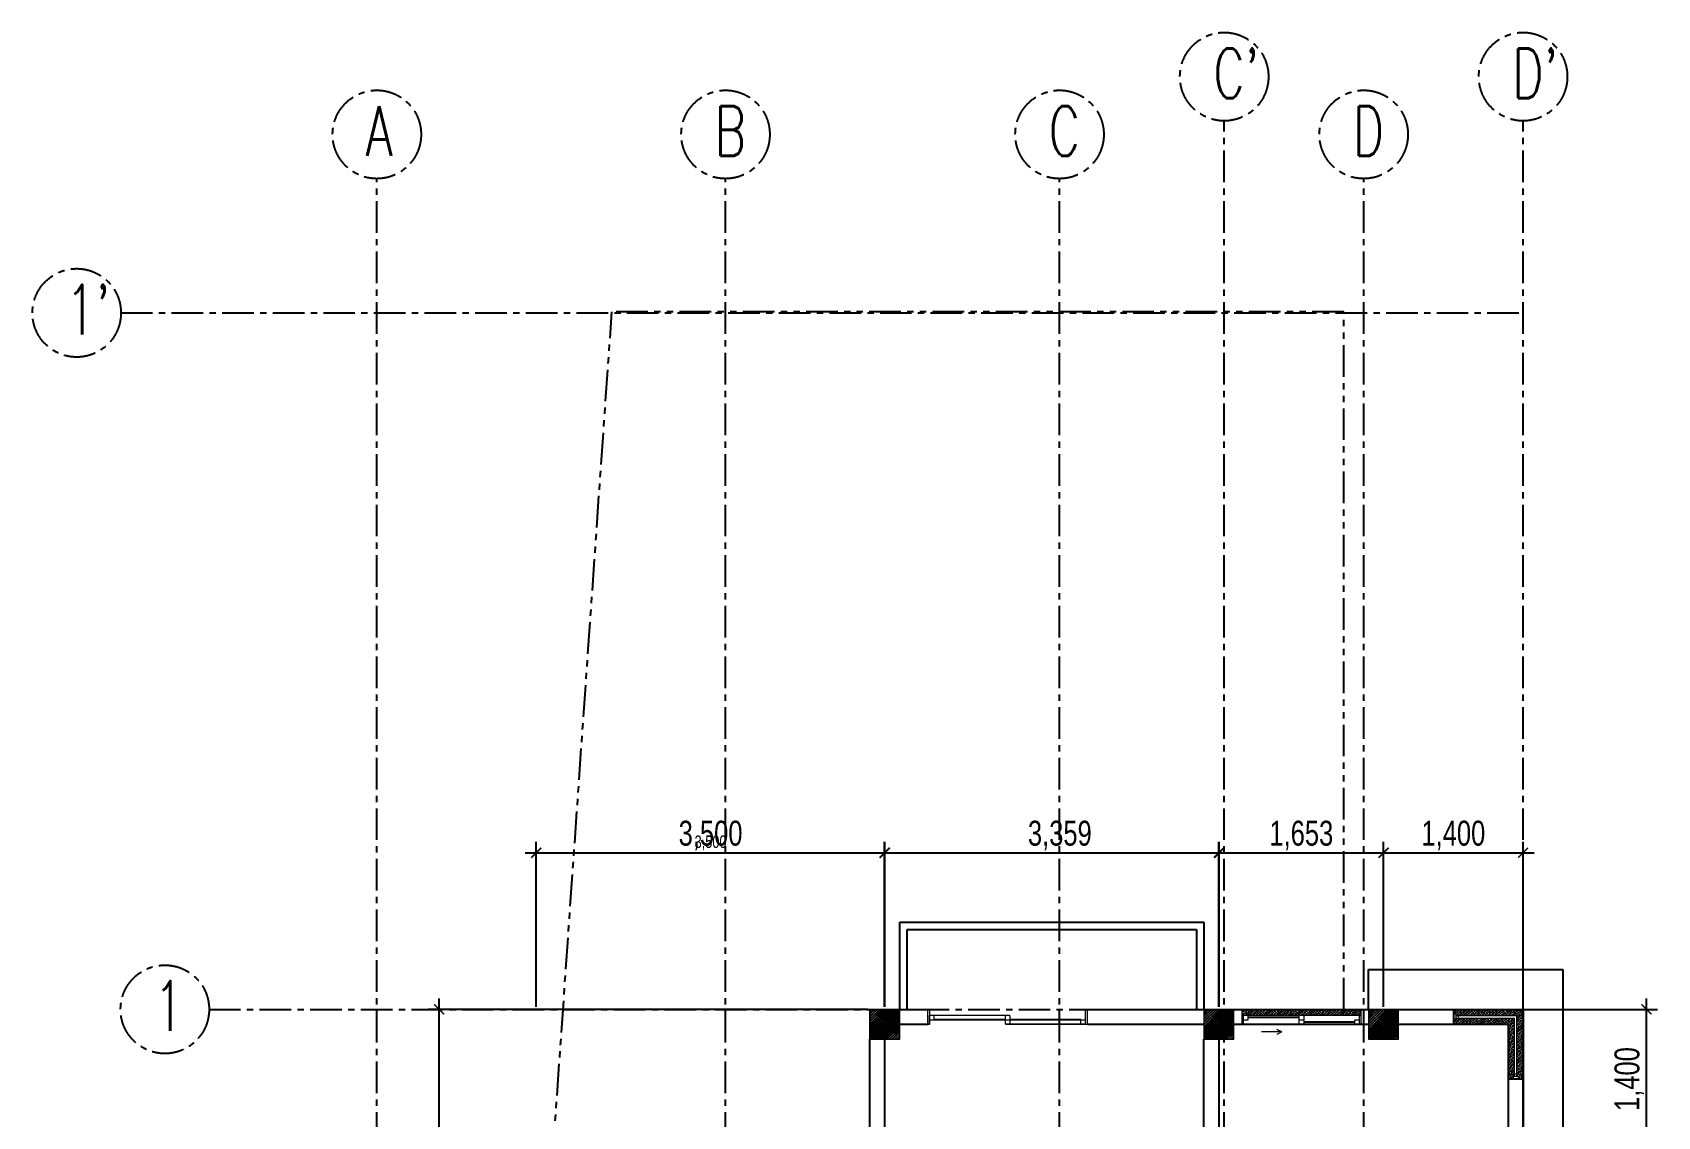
# Model space of a CAD drawing. Header units: millimetres. Extents: x -248340 to 456025, y 261499 to 1049645.
# Drawn here: x 321600 to 337912, y 451854 to 462735 of the extents above; entities that cross this region are included whole.
import ezdxf

# ---------------------------------------------------------------- set-up
doc = ezdxf.new("R2010")
doc.units = ezdxf.units.MM
doc.header["$LTSCALE"] = 8
doc.header["$MEASUREMENT"] = 0
for name, pattern in [('CENTER', [50.8, 31.75, -6.35, 6.35, -6.35]), ('CONTINOUS', [0]), ('DASHED2', [0.375, 0.25, -0.125]), ('PHANTOM', [63.5, 31.75, -6.35, 6.35, -6.35, 6.35, -6.35])]:
    doc.linetypes.add(name, pattern=pattern)
doc.layers.get('0').update_dxf_attribs({"linetype": 'CONTINUOUS'})
for name, color, linetype, lineweight in [('A-ANNO-DIMS', 211, 'CONTINUOUS', 9), ('A-GLAZ', 151, 'CONTINUOUS', 18), ('DIM', 2, 'CONTINUOUS', 25)]:
    doc.layers.add(name, color=color, linetype=linetype, lineweight=lineweight)
for name, color, linetype in [('ar_grid', 10, 'CENTER'), ('ar_wall', 7, 'CONTINOUS'), ('MARK', 7, 'CONTINUOUS')]:
    doc.layers.add(name, color=color, linetype=linetype)
doc.styles.add('EN-SCL-DIM', font='swisscl.ttf')
doc.styles.get("Standard").update_dxf_attribs({"font": 'txt.shx', "width": 0.7, "bigfont": 'extfont.shx'})

# ---------------------------------------------------------------- blocks, each defined once
blk = doc.blocks.new('_ArchTick')
at = {"color": 0, "linetype": 'ByBlock', "const_width": 0.15}
blk.add_lwpolyline([(-0.5, -0.5), (0.5, 0.5)], dxfattribs=at)
blk = doc.blocks.new('2ND')
at = {"layer": 'A-ANNO-DIMS', "ltscale": 1.25, "true_color": 0x939598}
h = blk.add_hatch(dxfattribs=at)
h.set_pattern_fill('ANSI32', color=252, scale=50)
h.set_pattern_definition([(45, (191956.908, 242528.393), (-13.2582521, 13.2582521), []), (45, (191965.747, 242528.393), (-13.2582521, 13.2582521), [])])
h.paths.add_polyline_path([(242477, -107756), (242777, -107756), (242777, -107456), (242477, -107456)])
h = blk.add_hatch(dxfattribs=at)
h.set_pattern_fill('ANSI32', color=252, scale=50)
h.set_pattern_definition([(45, (195310.108, 242528.393), (-13.2582521, 13.2582521), []), (45, (195318.947, 242528.393), (-13.2582521, 13.2582521), [])])
h.paths.add_polyline_path([(245830, -107756), (246130, -107756), (246130, -107456), (245830, -107456)])
h = blk.add_hatch(dxfattribs=at)
h.set_pattern_fill('ANSI32', color=252, scale=50)
h.set_pattern_definition([(45, (196963.308, 242528.393), (-13.2582521, 13.2582521), []), (45, (196972.147, 242528.393), (-13.2582521, 13.2582521), [])])
h.paths.add_polyline_path([(247483, -107756), (247783, -107756), (247783, -107456), (247483, -107456)])
at = {"layer": 'A-ANNO-DIMS', "color": 252, "ltscale": 1.25, "true_color": 0x939598}
for p, q in [((246130, -107456), (245830, -107456)), ((245830, -107456), (245830, -107756)), ((246130, -107756), (246130, -107456)), ((247783, -107456), (247483, -107456)), ((247483, -107456), (247483, -107756)), ((247783, -107756), (247783, -107456)), ((245830, -107756), (246130, -107756)), ((247483, -107756), (247783, -107756))]:
    blk.add_line(p, q, dxfattribs=at)
for points in [[(242477, -107756), (242777, -107756), (242777, -107456), (242477, -107456)], [(245830, -107756), (246130, -107756), (246130, -107456), (245830, -107456)], [(247483, -107756), (247783, -107756), (247783, -107456), (247483, -107456)]]:
    blk.add_lwpolyline(points, close=True, dxfattribs=at)
at = {"layer": 'A-GLAZ', "color": 252, "lineweight": 18, "true_color": 0x939598}
for p, q in [((243059, -107606), (243059, -107456)), ((243078, -107458), (243059, -107458)), ((243078, -107606), (243078, -107456)), ((244640, -107606), (244640, -107456)), ((244640, -107456), (244659, -107456)), ((244659, -107606), (244659, -107456)), ((246209, -107456), (246209, -107606)), ((247409, -107606), (247409, -107456)), ((243059, -107517), (243059, -107606)), ((243078, -107606), (243059, -107606)), ((243122, -107517), (243078, -107517)), ((243078, -107606), (243078, -107517)), ((243078, -107562), (243122, -107562)), ((243122, -107562), (243122, -107517)), ((243881, -107517), (243836, -107517)), ((243836, -107606), (243836, -107517)), ((243836, -107562), (243881, -107562)), ((243881, -107606), (243836, -107606)), ((243881, -107517), (243881, -107606)), ((244595, -107562), (244640, -107562)), ((244595, -107606), (244595, -107562)), ((244640, -107606), (244595, -107606)), ((246272, -107517), (246209, -107517)), ((246228, -107606), (246209, -107606)), ((246228, -107606), (246228, -107517)), ((246228, -107562), (246272, -107562)), ((246272, -107562), (246272, -107517)), ((246831, -107517), (246787, -107517)), ((246787, -107606), (246787, -107517)), ((246787, -107562), (246831, -107562)), ((246831, -107606), (246787, -107606)), ((246831, -107517), (246831, -107606)), ((247345, -107562), (247390, -107562)), ((247345, -107606), (247345, -107562)), ((247409, -107606), (247345, -107606)), ((247409, -107517), (247390, -107517)), ((247390, -107606), (247390, -107517))]:
    blk.add_line(p, q, dxfattribs=at)
at = {"layer": 'A-GLAZ', "color": 252, "linetype": 'Continuous', "true_color": 0x939598}
for p, q in [((246209, -107483), (246236, -107456)), ((246209, -107466), (246216, -107459)), ((246211, -107517), (246272, -107456)), ((246212, -107498), (246221, -107490)), ((246225, -107485), (246234, -107476)), ((246238, -107472), (246247, -107463)), ((246243, -107503), (246252, -107494)), ((246246, -107517), (246307, -107456)), ((246252, -107459), (246254, -107456)), ((246256, -107490), (246265, -107481)), ((246269, -107476), (246278, -107467)), ((246281, -107517), (246342, -107456)), ((246283, -107463), (246289, -107456)), ((246287, -107494), (246296, -107485)), ((246300, -107481), (246309, -107472)), ((246313, -107467), (246322, -107459)), ((246317, -107517), (246378, -107456)), ((246318, -107498), (246327, -107490)), ((246331, -107485), (246340, -107476)), ((246344, -107472), (246353, -107463)), ((246349, -107503), (246358, -107494)), ((246352, -107517), (246413, -107456)), ((246358, -107459), (246360, -107456)), ((246362, -107490), (246371, -107481)), ((246375, -107476), (246384, -107467)), ((246387, -107517), (246449, -107456)), ((246389, -107463), (246395, -107456)), ((246393, -107494), (246402, -107485)), ((246406, -107481), (246415, -107472)), ((246420, -107467), (246428, -107459)), ((246423, -107517), (246484, -107456)), ((246424, -107498), (246433, -107490)), ((246437, -107485), (246446, -107476)), ((246450, -107472), (246459, -107463)), ((246455, -107503), (246464, -107494)), ((246458, -107517), (246519, -107456)), ((246464, -107459), (246466, -107456)), ((246468, -107490), (246477, -107481)), ((246481, -107476), (246490, -107467)), ((246494, -107517), (246555, -107456)), ((246495, -107463), (246502, -107456)), ((246499, -107494), (246508, -107485)), ((246512, -107481), (246521, -107472)), ((246526, -107467), (246534, -107459)), ((246529, -107517), (246590, -107456)), ((246530, -107498), (246539, -107490)), ((246543, -107485), (246552, -107476)), ((246557, -107472), (246565, -107463)), ((246561, -107503), (246570, -107494)), ((246564, -107517), (246625, -107456)), ((246570, -107459), (246572, -107456)), ((246574, -107490), (246583, -107481)), ((246587, -107476), (246596, -107467)), ((246600, -107517), (246661, -107456)), ((246601, -107463), (246608, -107456)), ((246605, -107494), (246614, -107485)), ((246618, -107481), (246627, -107472)), ((246632, -107467), (246640, -107459)), ((246635, -107517), (246696, -107456)), ((246636, -107498), (246645, -107490)), ((246649, -107485), (246658, -107476)), ((246663, -107472), (246671, -107463)), ((246667, -107503), (246676, -107494)), ((246670, -107517), (246731, -107456)), ((246676, -107459), (246678, -107456)), ((246680, -107490), (246689, -107481)), ((246694, -107476), (246702, -107467)), ((246706, -107517), (246767, -107456)), ((246707, -107463), (246714, -107456)), ((246711, -107494), (246720, -107485)), ((246724, -107481), (246733, -107472)), ((246738, -107467), (246747, -107459)), ((246741, -107517), (246802, -107456)), ((246742, -107498), (246751, -107490)), ((246755, -107485), (246764, -107476)), ((246769, -107472), (246777, -107463)), ((246773, -107503), (246782, -107494)), ((246776, -107517), (246837, -107456)), ((246782, -107459), (246784, -107456)), ((246786, -107490), (246795, -107481)), ((246800, -107476), (246808, -107467)), ((246812, -107517), (246873, -107456)), ((246813, -107463), (246820, -107456)), ((246817, -107494), (246826, -107485)), ((246831, -107481), (246839, -107472)), ((246844, -107467), (246853, -107459)), ((246847, -107517), (246908, -107456)), ((246848, -107498), (246857, -107490)), ((246861, -107485), (246870, -107476)), ((246875, -107472), (246884, -107463)), ((246879, -107503), (246888, -107494)), ((246882, -107517), (246943, -107456)), ((246888, -107459), (246890, -107456)), ((246892, -107490), (246901, -107481)), ((246906, -107476), (246914, -107467)), ((246918, -107517), (246979, -107456)), ((246919, -107463), (246926, -107456)), ((246923, -107494), (246932, -107485)), ((246937, -107481), (246945, -107472)), ((246950, -107467), (246959, -107459)), ((246953, -107517), (247014, -107456)), ((246954, -107498), (246963, -107490)), ((246968, -107485), (246976, -107476)), ((246981, -107472), (246990, -107463)), ((246985, -107503), (246994, -107494)), ((246988, -107517), (247050, -107456)), ((246994, -107459), (246997, -107456)), ((246998, -107490), (247007, -107481)), ((247012, -107476), (247021, -107467)), ((247024, -107517), (247085, -107456)), ((247025, -107463), (247032, -107456)), ((247029, -107494), (247038, -107485)), ((247043, -107481), (247052, -107472)), ((247056, -107467), (247065, -107459)), ((247059, -107517), (247120, -107456)), ((247060, -107498), (247069, -107490)), ((247074, -107485), (247082, -107476)), ((247087, -107472), (247096, -107463)), ((247091, -107503), (247100, -107494)), ((247095, -107517), (247156, -107456)), ((247100, -107459), (247103, -107456)), ((247105, -107490), (247113, -107481)), ((247118, -107476), (247127, -107467)), ((247130, -107517), (247191, -107456)), ((247131, -107463), (247138, -107456)), ((247135, -107494), (247144, -107485)), ((247149, -107481), (247158, -107472)), ((247162, -107467), (247171, -107459)), ((247165, -107517), (247226, -107456)), ((247166, -107498), (247175, -107490)), ((247180, -107485), (247189, -107476)), ((247193, -107472), (247202, -107463)), ((247197, -107503), (247206, -107494)), ((247201, -107517), (247262, -107456)), ((247206, -107459), (247209, -107456)), ((247211, -107490), (247219, -107481)), ((247224, -107476), (247233, -107467)), ((247236, -107517), (247297, -107456)), ((247237, -107463), (247244, -107456)), ((247242, -107494), (247250, -107485)), ((247255, -107481), (247264, -107472)), ((247268, -107467), (247277, -107459)), ((247271, -107517), (247332, -107456)), ((247272, -107498), (247281, -107490)), ((247286, -107485), (247295, -107476)), ((247299, -107472), (247308, -107463)), ((247303, -107503), (247312, -107494)), ((247307, -107517), (247368, -107456)), ((247312, -107459), (247315, -107456)), ((247317, -107490), (247326, -107481)), ((247330, -107476), (247339, -107467)), ((247342, -107517), (247403, -107456)), ((247343, -107463), (247350, -107456)), ((247348, -107494), (247356, -107485)), ((247361, -107481), (247370, -107472)), ((247374, -107467), (247383, -107459)), ((247377, -107517), (247409, -107486)), ((247379, -107498), (247387, -107490)), ((247392, -107485), (247401, -107476)), ((247405, -107472), (247409, -107468)), ((248333, -107478), (248355, -107456)), ((248333, -107496), (248335, -107494)), ((248335, -107459), (248338, -107456)), ((248340, -107489), (248348, -107481)), ((248341, -107506), (248391, -107456)), ((248353, -107476), (248362, -107467)), ((248364, -107518), (248426, -107456)), ((248366, -107463), (248373, -107456)), ((248371, -107494), (248379, -107485)), ((248384, -107481), (248393, -107472)), ((248397, -107467), (248406, -107459)), ((248399, -107519), (248461, -107456)), ((248401, -107498), (248410, -107489)), ((248415, -107485), (248424, -107476)), ((248428, -107472), (248437, -107463)), ((248432, -107503), (248441, -107494)), ((248434, -107519), (248497, -107456)), ((248441, -107459), (248444, -107456)), ((248446, -107489), (248454, -107481)), ((248459, -107476), (248468, -107467)), ((248470, -107519), (248532, -107456)), ((248472, -107463), (248479, -107456)), ((248477, -107494), (248485, -107485)), ((248490, -107481), (248499, -107472)), ((248503, -107467), (248512, -107459)), ((248505, -107519), (248567, -107456)), ((248508, -107498), (248516, -107489)), ((248521, -107485), (248530, -107476)), ((248534, -107472), (248543, -107463)), ((248538, -107503), (248547, -107494)), ((248540, -107519), (248603, -107456)), ((248547, -107459), (248550, -107456)), ((248552, -107489), (248561, -107481)), ((248565, -107476), (248574, -107467)), ((248576, -107519), (248638, -107456)), ((248578, -107463), (248585, -107456)), ((248583, -107494), (248591, -107485)), ((248596, -107481), (248605, -107472)), ((248609, -107467), (248618, -107459)), ((248611, -107519), (248674, -107456)), ((248614, -107498), (248622, -107489)), ((248627, -107485), (248636, -107476)), ((248640, -107472), (248649, -107463)), ((248645, -107503), (248653, -107494)), ((248646, -107519), (248709, -107456)), ((248653, -107459), (248656, -107456)), ((248658, -107489), (248667, -107481)), ((248671, -107476), (248680, -107467)), ((248682, -107519), (248744, -107456)), ((248684, -107463), (248691, -107456)), ((248689, -107494), (248698, -107485)), ((248702, -107481), (248711, -107472)), ((248715, -107467), (248724, -107459)), ((248717, -107519), (248780, -107456)), ((248720, -107498), (248728, -107489)), ((248733, -107485), (248742, -107476)), ((248746, -107472), (248755, -107463)), ((248751, -107503), (248759, -107494)), ((248752, -107519), (248815, -107456)), ((248759, -107459), (248762, -107456)), ((248764, -107489), (248773, -107481)), ((248777, -107476), (248786, -107467)), ((248788, -107519), (248850, -107456)), ((248790, -107463), (248797, -107456)), ((248795, -107494), (248804, -107485)), ((248808, -107481), (248817, -107472)), ((248821, -107467), (248830, -107459)), ((248823, -107519), (248886, -107456)), ((248826, -107498), (248835, -107489)), ((248839, -107485), (248848, -107476)), ((248852, -107472), (248861, -107463)), ((248857, -107503), (248865, -107494)), ((248858, -107519), (248921, -107456)), ((248865, -107459), (248868, -107456)), ((248870, -107489), (248879, -107481)), ((248883, -107476), (248892, -107467)), ((248894, -107519), (248956, -107456)), ((248896, -107463), (248903, -107456)), ((248901, -107494), (248910, -107485)), ((248914, -107481), (248923, -107472)), ((248927, -107467), (248936, -107459)), ((248929, -107519), (248992, -107456)), ((248932, -107498), (248941, -107489)), ((248945, -107485), (248954, -107476)), ((248958, -107472), (248967, -107463)), ((248963, -107503), (248972, -107494)), ((248965, -107519), (249027, -107456)), ((248971, -107548), (249033, -107485)), ((248972, -107459), (248974, -107456)), ((248976, -107489), (248985, -107481)), ((248989, -107476), (248998, -107467)), ((249002, -107463), (249009, -107456)), ((249007, -107494), (249016, -107485)), ((249020, -107481), (249029, -107472)), ((249033, -107467), (249033, -107467)), ((246229, -107516), (246238, -107507)), ((246264, -107517), (246269, -107512)), ((246274, -107507), (246283, -107498)), ((246299, -107517), (246300, -107516)), ((246305, -107512), (246313, -107503)), ((246336, -107516), (246344, -107507)), ((246370, -107517), (246375, -107512)), ((246380, -107507), (246389, -107498)), ((246405, -107517), (246406, -107516)), ((246411, -107512), (246420, -107503)), ((246442, -107516), (246450, -107507)), ((246476, -107517), (246481, -107512)), ((246486, -107507), (246495, -107498)), ((246511, -107517), (246512, -107516)), ((246517, -107512), (246526, -107503)), ((246548, -107516), (246557, -107507)), ((246582, -107517), (246587, -107512)), ((246592, -107507), (246601, -107498)), ((246617, -107517), (246618, -107516)), ((246623, -107512), (246632, -107503)), ((246654, -107516), (246663, -107507)), ((246688, -107517), (246694, -107512)), ((246698, -107507), (246707, -107498)), ((246723, -107517), (246724, -107516)), ((246729, -107512), (246738, -107503)), ((246760, -107516), (246769, -107507)), ((246794, -107517), (246800, -107512)), ((246804, -107507), (246813, -107498)), ((246829, -107517), (246831, -107516)), ((246835, -107512), (246844, -107503)), ((246866, -107516), (246875, -107507)), ((246900, -107517), (246906, -107512)), ((246910, -107507), (246919, -107498)), ((246935, -107517), (246937, -107516)), ((246941, -107512), (246950, -107503)), ((246972, -107516), (246981, -107507)), ((247006, -107517), (247012, -107512)), ((247016, -107507), (247025, -107498)), ((247042, -107517), (247043, -107516)), ((247047, -107512), (247056, -107503)), ((247078, -107516), (247087, -107507)), ((247112, -107517), (247118, -107512)), ((247122, -107507), (247131, -107498)), ((247148, -107517), (247149, -107516)), ((247153, -107512), (247162, -107503)), ((247184, -107516), (247193, -107507)), ((247218, -107517), (247224, -107512)), ((247228, -107507), (247237, -107498)), ((247254, -107517), (247255, -107516)), ((247259, -107512), (247268, -107503)), ((247290, -107516), (247299, -107507)), ((247324, -107517), (247330, -107512)), ((247334, -107507), (247343, -107498)), ((247360, -107517), (247361, -107516)), ((247365, -107512), (247374, -107503)), ((247396, -107516), (247405, -107507)), ((248333, -107584), (248374, -107544)), ((248333, -107602), (248335, -107600)), ((248335, -107565), (248344, -107556)), ((248340, -107596), (248348, -107587)), ((248347, -107606), (248409, -107544)), ((248353, -107582), (248362, -107573)), ((248358, -107506), (248366, -107498)), ((248364, -107606), (248366, -107604)), ((248366, -107569), (248375, -107560)), ((248371, -107600), (248379, -107591)), ((248379, -107556), (248388, -107547)), ((248381, -107519), (248384, -107516)), ((248382, -107606), (248445, -107544)), ((248384, -107587), (248393, -107578)), ((248388, -107512), (248397, -107503)), ((248397, -107573), (248406, -107565)), ((248401, -107604), (248410, -107596)), ((248410, -107560), (248419, -107551)), ((248415, -107591), (248424, -107582)), ((248417, -107606), (248480, -107544)), ((248419, -107516), (248428, -107507)), ((248424, -107547), (248427, -107544)), ((248428, -107578), (248437, -107569)), ((248435, -107606), (248441, -107600)), ((248441, -107565), (248450, -107556)), ((248446, -107596), (248454, -107587)), ((248452, -107519), (248459, -107512)), ((248453, -107606), (248515, -107544)), ((248454, -107551), (248462, -107544)), ((248459, -107582), (248468, -107573)), ((248463, -107507), (248472, -107498)), ((248470, -107606), (248472, -107604)), ((248472, -107569), (248481, -107560)), ((248477, -107600), (248485, -107591)), ((248485, -107556), (248494, -107547)), ((248487, -107519), (248490, -107516)), ((248488, -107606), (248551, -107544)), ((248490, -107587), (248499, -107578)), ((248494, -107512), (248503, -107503)), ((248503, -107573), (248512, -107565)), ((248508, -107604), (248516, -107596)), ((248516, -107560), (248525, -107551)), ((248521, -107591), (248530, -107582)), ((248524, -107606), (248586, -107544)), ((248525, -107516), (248534, -107507)), ((248530, -107547), (248533, -107544)), ((248534, -107578), (248543, -107569)), ((248541, -107606), (248547, -107600)), ((248547, -107565), (248556, -107556)), ((248552, -107596), (248561, -107587)), ((248558, -107519), (248565, -107512)), ((248559, -107606), (248621, -107544)), ((248561, -107551), (248568, -107544)), ((248565, -107582), (248574, -107573)), ((248569, -107507), (248578, -107498)), ((248577, -107606), (248578, -107604)), ((248578, -107569), (248587, -107560)), ((248583, -107600), (248591, -107591)), ((248591, -107556), (248600, -107547)), ((248593, -107519), (248596, -107516)), ((248594, -107606), (248657, -107544)), ((248596, -107587), (248605, -107578)), ((248600, -107512), (248609, -107503)), ((248609, -107573), (248618, -107565)), ((248614, -107604), (248622, -107596)), ((248622, -107560), (248631, -107551)), ((248627, -107591), (248636, -107582)), ((248630, -107606), (248692, -107544)), ((248631, -107516), (248640, -107507)), ((248636, -107547), (248639, -107544)), ((248640, -107578), (248649, -107569)), ((248647, -107606), (248653, -107600)), ((248653, -107565), (248662, -107556)), ((248658, -107596), (248667, -107587)), ((248664, -107519), (248671, -107512)), ((248665, -107606), (248727, -107544)), ((248667, -107551), (248674, -107544)), ((248671, -107582), (248680, -107573)), ((248675, -107507), (248684, -107498)), ((248683, -107606), (248684, -107604)), ((248684, -107569), (248693, -107560)), ((248689, -107600), (248698, -107591)), ((248698, -107556), (248706, -107547)), ((248699, -107519), (248702, -107516)), ((248700, -107606), (248763, -107544)), ((248702, -107587), (248711, -107578)), ((248706, -107512), (248715, -107503)), ((248715, -107573), (248724, -107565)), ((248720, -107604), (248728, -107596)), ((248728, -107560), (248737, -107551)), ((248733, -107591), (248742, -107582)), ((248736, -107606), (248798, -107544)), ((248737, -107516), (248746, -107507)), ((248742, -107547), (248745, -107544)), ((248746, -107578), (248755, -107569)), ((248753, -107606), (248759, -107600)), ((248759, -107565), (248768, -107556)), ((248764, -107596), (248773, -107587)), ((248770, -107519), (248777, -107512)), ((248771, -107606), (248833, -107544)), ((248773, -107551), (248780, -107544)), ((248777, -107582), (248786, -107573)), ((248782, -107507), (248790, -107498)), ((248789, -107606), (248790, -107604)), ((248790, -107569), (248799, -107560)), ((248795, -107600), (248804, -107591)), ((248804, -107556), (248812, -107547)), ((248805, -107519), (248808, -107516)), ((248806, -107606), (248869, -107544)), ((248808, -107587), (248817, -107578)), ((248812, -107512), (248821, -107503)), ((248821, -107573), (248830, -107565)), ((248826, -107604), (248835, -107596)), ((248835, -107560), (248843, -107551)), ((248839, -107591), (248848, -107582)), ((248842, -107606), (248904, -107544)), ((248843, -107516), (248852, -107507)), ((248848, -107547), (248851, -107544)), ((248852, -107578), (248861, -107569)), ((248859, -107606), (248865, -107600)), ((248865, -107565), (248874, -107556)), ((248870, -107596), (248879, -107587)), ((248876, -107519), (248883, -107512)), ((248877, -107606), (248940, -107544)), ((248879, -107551), (248887, -107544)), ((248883, -107635), (248946, -107573)), ((248883, -107582), (248892, -107573)), ((248883, -107670), (248946, -107608)), ((248883, -107706), (248946, -107643)), ((248883, -107653), (248888, -107649)), ((248888, -107507), (248896, -107498)), ((248888, -107613), (248896, -107604)), ((248892, -107644), (248901, -107635)), ((248896, -107569), (248905, -107560)), ((248901, -107600), (248910, -107591)), ((248905, -107631), (248914, -107622)), ((248910, -107556), (248919, -107547)), ((248910, -107662), (248919, -107653)), ((248912, -107519), (248914, -107516)), ((248914, -107587), (248923, -107578)), ((248919, -107512), (248927, -107503)), ((248919, -107618), (248927, -107609)), ((248923, -107649), (248932, -107640)), ((248927, -107573), (248936, -107565)), ((248932, -107604), (248941, -107596)), ((248936, -107635), (248945, -107626)), ((248941, -107560), (248946, -107555)), ((248945, -107591), (248946, -107590)), ((248949, -107516), (248958, -107507)), ((248971, -107583), (249033, -107520)), ((248971, -107530), (248976, -107525)), ((248971, -107618), (249033, -107556)), ((248971, -107654), (249033, -107591)), ((248971, -107601), (248972, -107600)), ((248971, -107689), (249033, -107626)), ((248971, -107636), (248976, -107631)), ((248972, -107565), (248980, -107556)), ((248976, -107596), (248985, -107587)), ((248980, -107520), (248989, -107512)), ((248980, -107626), (248989, -107618)), ((248985, -107551), (248994, -107542)), ((248985, -107657), (248994, -107649)), ((248989, -107582), (248998, -107573)), ((248994, -107507), (249002, -107498)), ((248994, -107613), (249002, -107604)), ((248998, -107538), (249007, -107529)), ((248998, -107644), (249007, -107635)), ((249002, -107569), (249011, -107560)), ((249007, -107600), (249016, -107591)), ((249011, -107525), (249020, -107516)), ((249011, -107631), (249020, -107622)), ((249016, -107556), (249025, -107547)), ((249016, -107662), (249025, -107653)), ((249020, -107587), (249029, -107578)), ((249025, -107512), (249033, -107503)), ((249025, -107618), (249033, -107609)), ((249029, -107542), (249033, -107538)), ((249029, -107649), (249033, -107644)), ((249033, -107573), (249033, -107573)), ((248883, -107741), (248946, -107679)), ((248883, -107688), (248892, -107679)), ((248883, -107776), (248946, -107714)), ((248883, -107812), (248946, -107749)), ((248883, -107759), (248888, -107755)), ((248883, -107847), (248946, -107785)), ((248883, -107794), (248892, -107786)), ((248883, -107883), (248946, -107820)), ((248888, -107719), (248896, -107710)), ((248888, -107825), (248896, -107817)), ((248892, -107750), (248901, -107741)), ((248896, -107675), (248905, -107666)), ((248896, -107781), (248905, -107772)), ((248901, -107706), (248910, -107697)), ((248901, -107812), (248910, -107803)), ((248905, -107737), (248914, -107728)), ((248910, -107768), (248919, -107759)), ((248914, -107693), (248923, -107684)), ((248914, -107799), (248923, -107790)), ((248919, -107724), (248927, -107715)), ((248919, -107830), (248927, -107821)), ((248923, -107755), (248932, -107746)), ((248927, -107679), (248936, -107671)), ((248927, -107786), (248936, -107777)), ((248932, -107710), (248941, -107702)), ((248932, -107817), (248941, -107808)), ((248936, -107741), (248945, -107733)), ((248941, -107666), (248946, -107661)), ((248941, -107772), (248946, -107767)), ((248945, -107697), (248946, -107696)), ((248945, -107803), (248946, -107802)), ((248971, -107724), (249033, -107662)), ((248971, -107760), (249033, -107697)), ((248971, -107707), (248972, -107706)), ((248971, -107795), (249033, -107733)), ((248971, -107742), (248976, -107737)), ((248971, -107830), (249033, -107768)), ((248971, -107866), (249033, -107803)), ((248971, -107813), (248972, -107812)), ((248972, -107671), (248980, -107662)), ((248972, -107777), (248980, -107768)), ((248976, -107702), (248985, -107693)), ((248976, -107808), (248985, -107799)), ((248980, -107733), (248989, -107724)), ((248985, -107763), (248994, -107755)), ((248989, -107688), (248998, -107679)), ((248989, -107794), (248998, -107786)), ((248994, -107719), (249002, -107710)), ((248994, -107825), (249002, -107817)), ((248998, -107750), (249007, -107741)), ((249002, -107675), (249011, -107666)), ((249002, -107781), (249011, -107772)), ((249007, -107706), (249016, -107697)), ((249007, -107812), (249016, -107803)), ((249011, -107737), (249020, -107728)), ((249016, -107768), (249025, -107759)), ((249020, -107693), (249029, -107684)), ((249020, -107799), (249029, -107790)), ((249025, -107724), (249033, -107715)), ((249025, -107830), (249033, -107821)), ((249029, -107755), (249033, -107750)), ((249033, -107679), (249033, -107679)), ((249033, -107786), (249033, -107786)), ((248883, -107918), (248946, -107855)), ((248883, -107865), (248888, -107861)), ((248883, -107953), (248946, -107891)), ((248883, -107900), (248892, -107892)), ((248883, -107989), (248946, -107926)), ((248883, -108024), (248946, -107961)), ((248883, -107971), (248888, -107967)), ((248888, -107931), (248896, -107923)), ((248892, -107856), (248901, -107847)), ((248892, -107962), (248901, -107954)), ((248896, -107887), (248905, -107878)), ((248896, -107993), (248905, -107984)), ((248901, -107918), (248910, -107909)), ((248905, -107843), (248914, -107834)), ((248905, -107949), (248914, -107940)), ((248910, -107874), (248919, -107865)), ((248910, -107980), (248919, -107971)), ((248914, -107905), (248923, -107896)), ((248919, -107936), (248927, -107927)), ((248923, -107861), (248932, -107852)), ((248923, -107967), (248932, -107958)), ((248927, -107892), (248936, -107883)), ((248932, -107923), (248941, -107914)), ((248936, -107847), (248945, -107839)), ((248936, -107954), (248945, -107945)), ((248941, -107878), (248946, -107873)), ((248941, -107984), (248946, -107979)), ((248945, -107909), (248946, -107908)), ((248971, -107901), (249033, -107839)), ((248971, -107848), (248976, -107843)), ((248971, -107936), (249033, -107874)), ((248971, -107972), (249033, -107909)), ((248971, -107919), (248972, -107918)), ((248971, -108007), (249033, -107945)), ((248971, -107954), (248976, -107949)), ((248971, -108042), (249033, -107980)), ((248972, -107883), (248980, -107874)), ((248972, -107989), (248980, -107980)), ((248976, -107914), (248985, -107905)), ((248980, -107839), (248989, -107830)), ((248980, -107945), (248989, -107936)), ((248985, -107870), (248994, -107861)), ((248985, -107976), (248994, -107967)), ((248989, -107900), (248998, -107892)), ((248994, -107931), (249002, -107923)), ((248998, -107856), (249007, -107847)), ((248998, -107962), (249007, -107954)), ((249002, -107887), (249011, -107878)), ((249002, -107993), (249011, -107984)), ((249007, -107918), (249016, -107909)), ((249011, -107843), (249020, -107834)), ((249011, -107949), (249020, -107940)), ((249016, -107874), (249025, -107865)), ((249016, -107980), (249025, -107971)), ((249020, -107905), (249029, -107896)), ((249025, -107936), (249033, -107927)), ((249029, -107861), (249033, -107856)), ((249029, -107967), (249033, -107962)), ((249033, -107892), (249033, -107892)), ((248883, -108059), (248946, -107997)), ((248883, -108006), (248892, -107998)), ((248883, -108095), (248946, -108032)), ((248883, -108130), (248946, -108067)), ((248883, -108077), (248888, -108073)), ((248883, -108112), (248892, -108104)), ((248888, -108037), (248896, -108029)), ((248888, -108144), (248896, -108135)), ((248892, -108068), (248901, -108060)), ((248893, -108156), (248946, -108103)), ((248896, -108099), (248905, -108091)), ((248901, -108024), (248910, -108015)), ((248901, -108130), (248910, -108121)), ((248905, -108055), (248914, -108046)), ((248910, -108086), (248919, -108077)), ((248914, -108011), (248923, -108002)), ((248914, -108117), (248923, -108108)), ((248919, -108042), (248927, -108033)), ((248919, -108148), (248927, -108139)), ((248923, -108073), (248932, -108064)), ((248927, -107998), (248936, -107989)), ((248927, -108104), (248936, -108095)), ((248932, -108029), (248941, -108020)), ((248932, -108135), (248933, -108133)), ((248935, -108131), (248941, -108126)), ((248936, -108060), (248945, -108051)), ((248941, -108091), (248946, -108085)), ((248945, -108015), (248946, -108014)), ((248945, -108121), (248946, -108121)), ((248971, -108078), (249033, -108015)), ((248971, -108025), (248972, -108024)), ((248971, -108113), (249033, -108051)), ((248971, -108060), (248976, -108055)), ((248972, -108095), (248980, -108086)), ((248976, -108020), (248985, -108011)), ((248976, -108126), (248985, -108117)), ((248980, -108051), (248989, -108042)), ((248983, -108136), (249033, -108086)), ((248983, -108154), (248989, -108148)), ((248985, -108082), (248994, -108073)), ((248989, -108007), (248998, -107998)), ((248989, -108113), (248998, -108104)), ((248994, -108037), (249002, -108029)), ((248994, -108144), (249002, -108135)), ((248998, -108068), (249007, -108060)), ((248999, -108156), (249033, -108121)), ((249002, -108099), (249011, -108091)), ((249007, -108024), (249016, -108015)), ((249007, -108130), (249016, -108121)), ((249011, -108055), (249020, -108046)), ((249016, -108086), (249025, -108077)), ((249020, -108011), (249029, -108002)), ((249020, -108117), (249029, -108108)), ((249025, -108042), (249033, -108033)), ((249025, -108148), (249033, -108139)), ((249029, -108073), (249033, -108068)), ((249033, -107998), (249033, -107998)), ((249033, -108104), (249033, -108104)), ((248910, -108156), (248914, -108152)), ((248928, -108156), (248933, -108151)), ((249016, -108156), (249020, -108152))]:
    blk.add_line(p, q, dxfattribs=at)
at = {"layer": 'A-GLAZ', "color": 252, "true_color": 0x939598}
for p, q in [((247409, -107456), (246209, -107456)), ((248333, -107481), (248333, -107581)), ((243059, -107606), (243078, -107606)), ((243836, -107517), (243122, -107517)), ((243836, -107606), (244659, -107606)), ((244595, -107606), (243881, -107606)), ((244640, -107517), (244640, -107517)), ((246209, -107606), (247409, -107606)), ((246787, -107606), (246228, -107606)), ((246787, -107517), (246272, -107517)), ((246611, -107682), (246560, -107657)), ((247390, -107517), (246831, -107517)), ((247345, -107606), (246831, -107606)), ((248358, -107506), (248333, -107506)), ((248358, -107556), (248333, -107556)), ((248358, -107506), (248358, -107556)), ((248358, -107513), (248361, -107513)), ((248358, -107519), (248971, -107519)), ((248358, -107544), (248946, -107544)), ((248358, -107549), (248361, -107549)), ((248361, -107513), (248361, -107516)), ((248361, -107516), (248364, -107516)), ((248361, -107549), (248361, -107546)), ((248361, -107546), (248364, -107546)), ((248364, -107516), (248364, -107519)), ((248364, -107546), (248364, -107544)), ((248946, -108131), (248946, -107544)), ((248971, -108131), (248971, -107519)), ((246611, -107682), (246407, -107682)), ((246611, -107682), (246560, -107708)), ((248983, -108131), (248933, -108131)), ((248933, -108131), (248933, -108156)), ((248940, -108131), (248940, -108129)), ((248940, -108129), (248943, -108129)), ((248943, -108129), (248943, -108126)), ((248943, -108126), (248946, -108126)), ((248973, -108126), (248971, -108126)), ((248973, -108129), (248973, -108126)), ((248976, -108129), (248973, -108129)), ((248976, -108131), (248976, -108129)), ((248983, -108131), (248983, -108156)), ((249008, -108156), (248908, -108156))]:
    blk.add_line(p, q, dxfattribs=at)
at = {"layer": 'A-GLAZ', "color": 252, "lineweight": 25, "true_color": 0x939598}
for p, q in [((243836, -107562), (243122, -107562)), ((244595, -107562), (243881, -107562)), ((246787, -107539), (246272, -107539)), ((247345, -107584), (246831, -107584))]:
    blk.add_line(p, q, dxfattribs=at)
at = {"layer": 'A-GLAZ', "color": 252, "linetype": 'DASHED2', "true_color": 0x939598}
for p, q in [((248383, -107519), (248383, -107544)), ((248971, -108106), (248946, -108106))]:
    blk.add_line(p, q, dxfattribs=at)
at = {"layer": 'ar_grid', "ltscale": 1.25}
for p, q in [((246033, -118456), (246033, -98538)), ((249033, -118456), (249033, -98538)), ((237527, -118456), (237527, -99118)), ((241027, -118456), (241027, -99118)), ((244380, -118456), (244380, -99118)), ((247433, -118456), (247433, -99118)), ((234958, -100465), (249033, -100465)), ((235842, -107456), (249033, -107456))]:
    blk.add_line(p, q, dxfattribs=at)
for centre in [(246033, -98094), (249033, -98094), (237527, -98674), (241027, -98674), (244380, -98674), (247433, -98674), (234514, -100465), (235399, -107456)]:
    blk.add_circle(centre, 444, dxfattribs=at)
at = {"layer": 'ar_wall', "color": 252, "linetype": 'PHANTOM', "ltscale": 1.25, "true_color": 0x939598}
for p, q in [((238627, -118456), (239886, -100456)), ((247233, -100456), (239886, -100456)), ((247233, -107456), (247233, -100456))]:
    blk.add_line(p, q, dxfattribs=at)
at = {"layer": 'ar_wall', "color": 252, "ltscale": 1.25, "true_color": 0x939598}
for p, q in [((242777, -107456), (242777, -106581)), ((242777, -106581), (245830, -106581)), ((242852, -107456), (242852, -106656)), ((242852, -106656), (245755, -106656)), ((245755, -106656), (245755, -107456)), ((245830, -106581), (245830, -107456)), ((247483, -107456), (247483, -107056)), ((247483, -107056), (247633, -107056)), ((242477, -107456), (243078, -107456)), ((242477, -107456), (242477, -107756)), ((244659, -107456), (245830, -107456)), ((245755, -107456), (249033, -107456)), ((248333, -107456), (248333, -107606)), ((249033, -107456), (249033, -113206)), ((249033, -107456), (249033, -107606)), ((242777, -107606), (243059, -107606)), ((244659, -107606), (245830, -107606)), ((246130, -107606), (247483, -107606)), ((247783, -107606), (248883, -107606)), ((248883, -107606), (248883, -112556)), ((242477, -111306), (242477, -107756)), ((242627, -111306), (242627, -107756)), ((245830, -111306), (245830, -107756)), ((245980, -107756), (245980, -111306)), ((249033, -108156), (248883, -108156))]:
    blk.add_line(p, q, dxfattribs=at)
at = {"layer": 'DIM', "color": 252, "ltscale": 1.25, "true_color": 0x939598}
for p, q in [((239127, -107431), (239127, -105774)), ((239127, -107431), (239127, -105774)), ((242624, -107431), (242624, -105774)), ((242627, -107431), (242627, -105774)), ((242627, -107431), (242627, -105774)), ((245980, -107431), (245980, -105774)), ((245983, -107431), (245983, -105774)), ((247633, -107431), (247633, -105774)), ((247633, -107431), (247633, -105774)), ((249033, -108681), (249033, -105774)), ((239017, -105884), (242737, -105884)), ((239017, -105884), (242737, -105884)), ((242514, -105884), (246093, -105884)), ((245870, -105884), (247743, -105884)), ((247523, -105884), (249143, -105884)), ((242452, -107456), (238042, -107456)), ((238152, -111566), (238152, -107346)), ((247808, -107456), (250382, -107456)), ((250272, -108966), (250272, -107346))]:
    blk.add_line(p, q, dxfattribs=at)
at = {"layer": 'MARK', "color": 252, "ltscale": 1.25, "true_color": 0x939598}
for p, q in [((247633, -107056), (249433, -107056)), ((249433, -107056), (249433, -108856))]:
    blk.add_line(p, q, dxfattribs=at)
at = {"layer": 'DIM', "color": 252, "ltscale": 1.25, "true_color": 0x939598, "xscale": 100, "yscale": 100, "zscale": 100}
for p, rotation in [((239127, -105884), 180), ((239127, -105884), 180), ((242624, -105884), 180), ((245980, -105884), 180), ((247633, -105884), 180), ((238152, -107456), 90), ((250272, -107456), 90)]:
    blk.add_blockref('_ArchTick', p, dxfattribs=dict(at, rotation=rotation))
for p in [(242627, -105884), (242627, -105884), (245983, -105884), (247633, -105884), (249033, -105884)]:
    blk.add_blockref('_ArchTick', p, dxfattribs=at)
at = {"layer": 'ar_grid', "ltscale": 1.25, "char_height": 500, "attachment_point": 1}
for s, insert in [("C'", (245923, -97810)), ("D'", (248923, -97810)), ('A', (237416, -98390)), ('B', (240916, -98390)), ('C', (244270, -98390)), ('D', (247323, -98390)), ("1'", (234403, -100181)), ('1', (235288, -107172))]:
    blk.add_mtext_dynamic_manual_height_columns(s, width=0.401, gutter_width=1, heights=[0], dxfattribs=dict(at, insert=insert))
at = {"layer": 'DIM', "color": 252, "ltscale": 1.25, "true_color": 0x939598, "char_height": 125, "attachment_point": 5, "style": 'EN-SCL-DIM'}
for s, insert in [('\\A1;{\\H2x;3,500}', (240877, -105711)), ('\\A1;{\\H2x;3,359}', (244383, -105711)), ('\\A1;{\\H2x;1,653}', (246807, -105711)), ('\\A1;{\\H2x;1,400}', (248333, -105711)), ('\\A1;3,500', (240877, -105785))]:
    blk.add_mtext(s, dxfattribs=dict(at, insert=insert))
at = {"layer": 'DIM', "color": 252, "ltscale": 1.25, "true_color": 0x939598, "insert": (250099, -108156), "char_height": 125, "attachment_point": 5, "rotation": 90, "style": 'EN-SCL-DIM'}
blk.add_mtext('\\A1;{\\H2x;1,400}', dxfattribs=at)

msp = doc.modelspace()

# ---------------------------------------------------------------- block references
at = {"color": 1, "ltscale": 1.25}
msp.add_blockref('2ND', (87529.223, 560385.394), dxfattribs=at)

doc.saveas('drawing.dxf')
